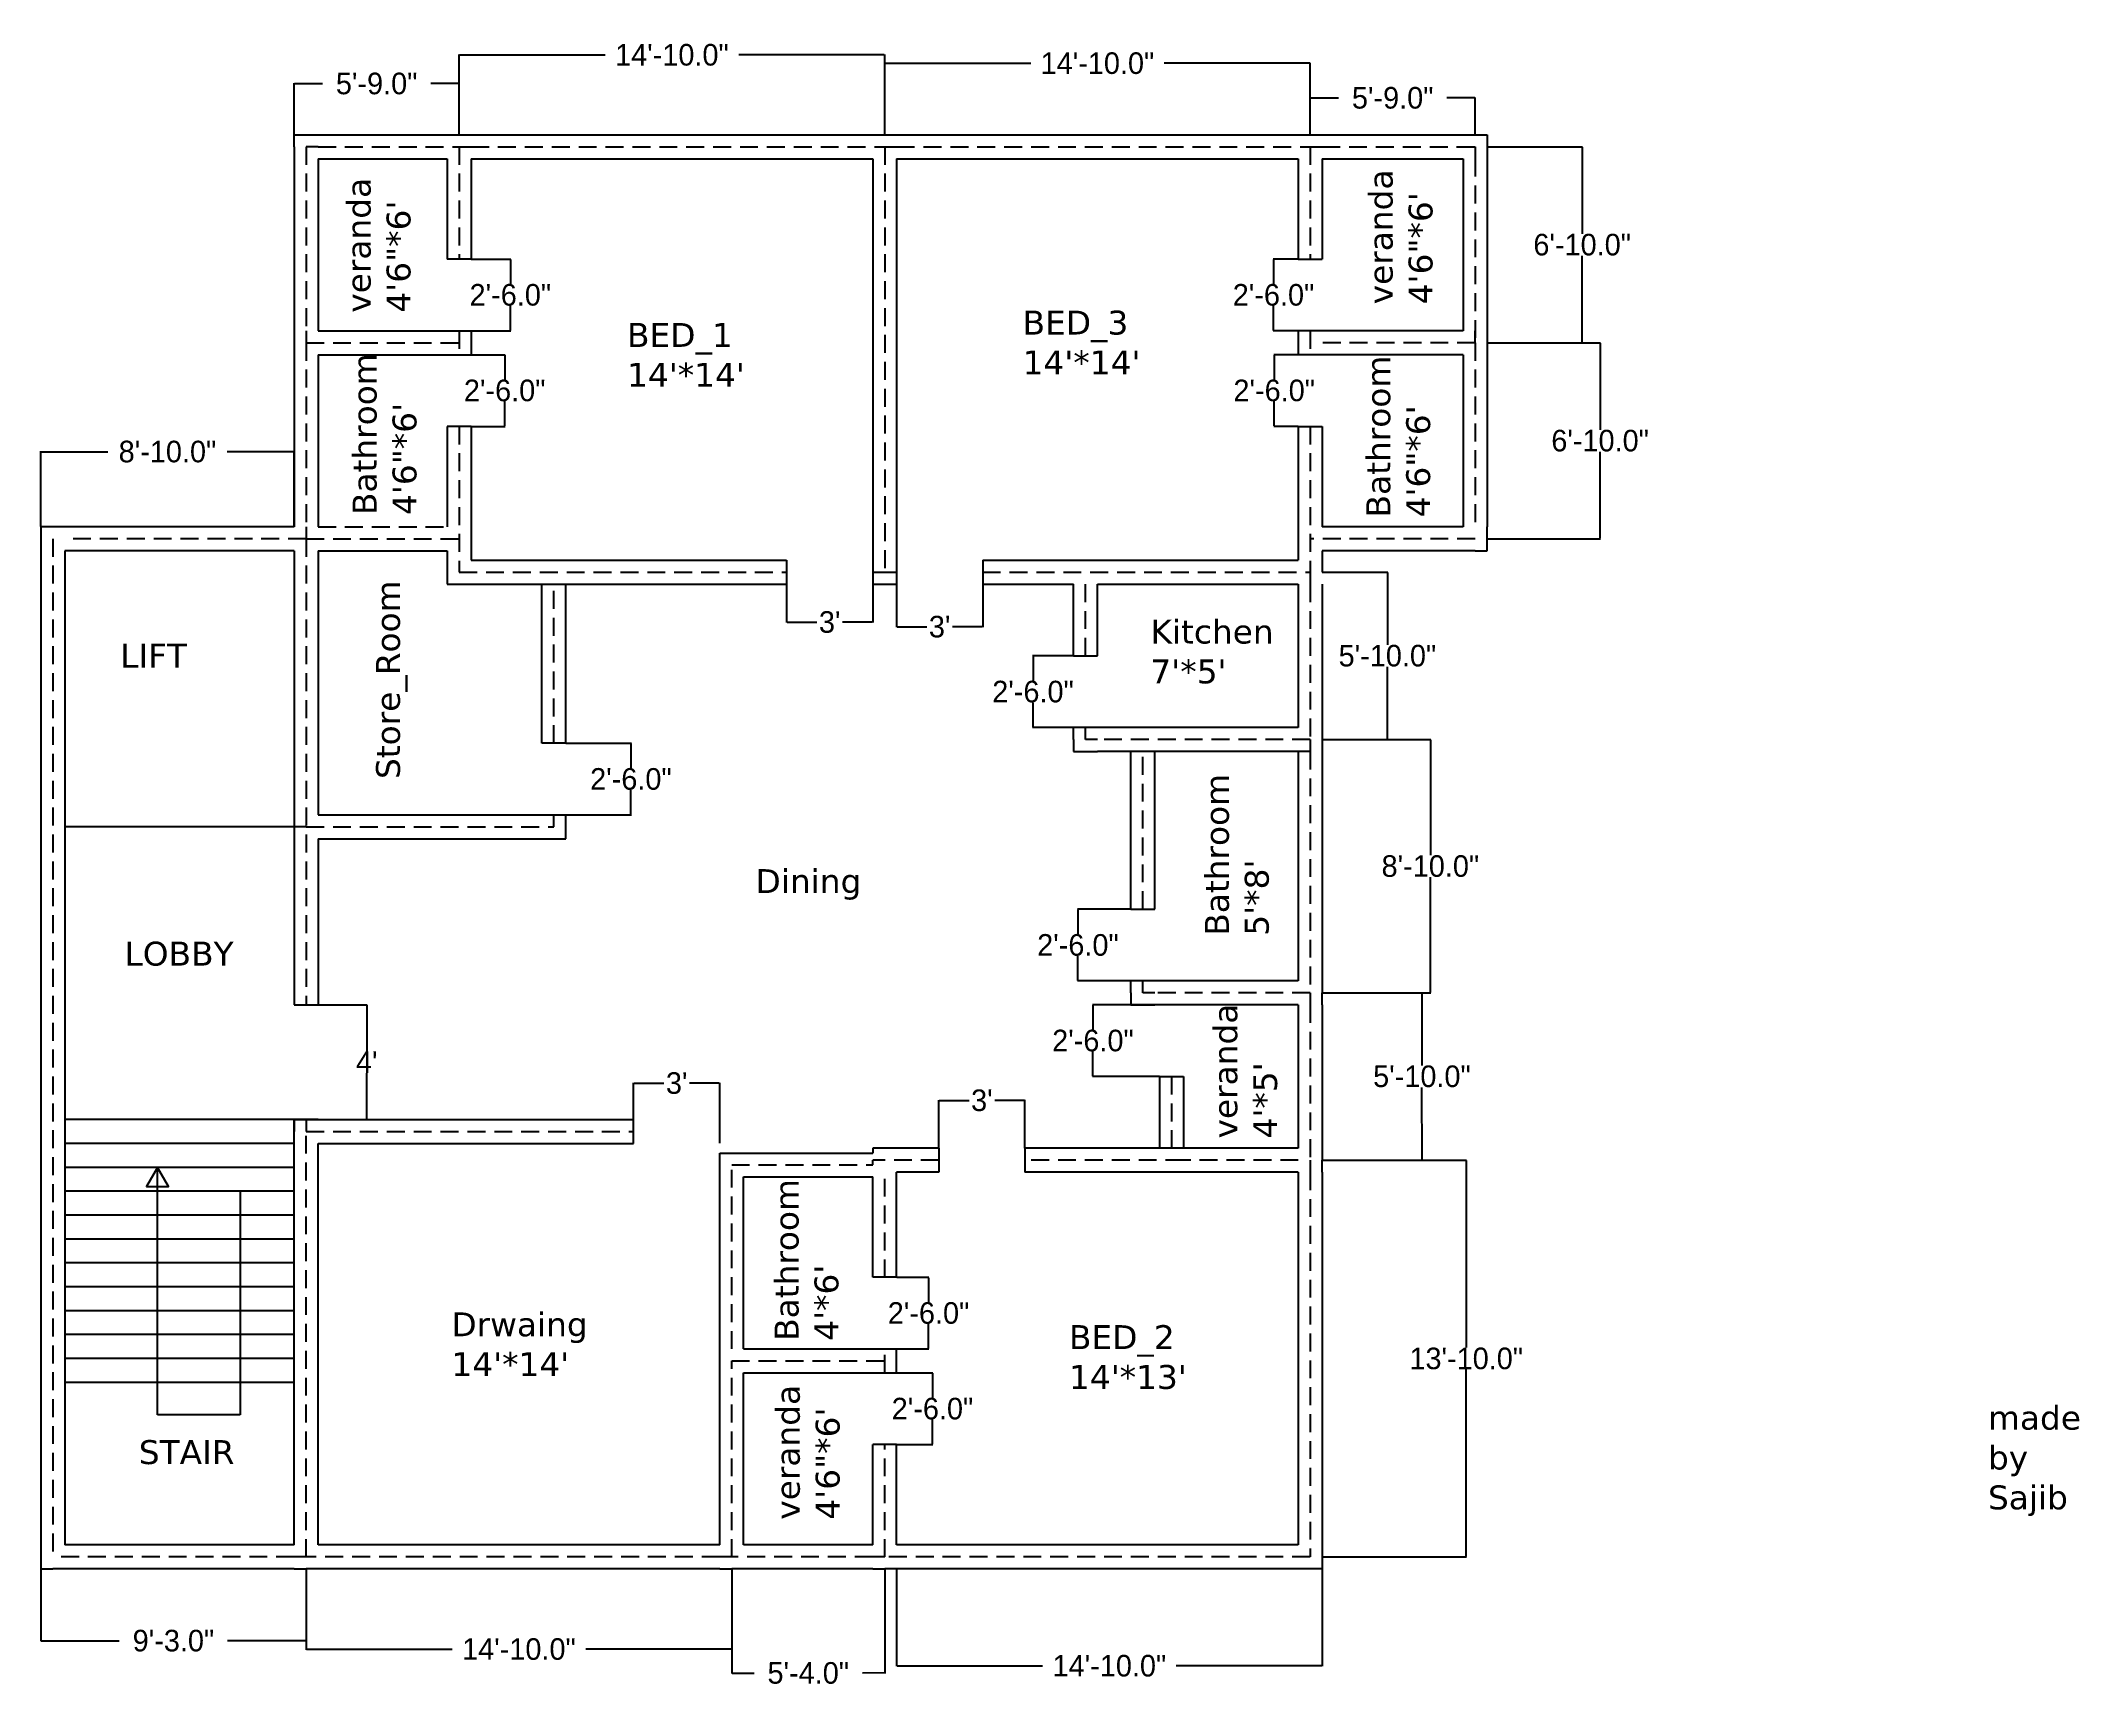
# Model space of a CAD drawing. Header units: inches. Extents: x -99 to 754, y -603 to 85.
import ezdxf

# ---------------------------------------------------------------- set-up
doc = ezdxf.new("R2010")
doc.units = ezdxf.units.IN
doc.header["$LTSCALE"] = 30
doc.header["$MEASUREMENT"] = 0
doc.linetypes.add('HIDDEN', pattern=[0.375, 0.25, -0.125])
doc.dimstyles.get("Standard").update_dxf_attribs({"dimtxt": 9.03, "dimasz": 0.18, "dimexe": 0.18, "dimexo": 0.0625, "dimgap": 0.09, "dimtad": 0, "dimtih": 1, "dimtoh": 1, "dimdec": 1, "dimzin": 0, "dimdsep": 46, "dimlunit": 3, "dimtxsty": 'Standard', "dimcen": 0.09, "dimadec": 0, "dimazin": 0, "dimtfac": 1, "dimtdec": 1, "dimtofl": 0, "dimtmove": 0, "dimatfit": 3, "dimfxl": 1, "dimtolj": 1, "dimtzin": 0, "dimarcsym": 0})

# ---------------------------------------------------------------- blocks, each defined once
blk = doc.blocks.new('*D41')
at = {"color": 0, "lineweight": -2}
for p, q in [((276.91, -377.87), (276.89, -357.76)), ((277.07, -357.94), (289.54, -357.93)), ((312.71, -357.92), (300.25, -357.93)), ((312.91, -377.84), (312.89, -357.74))]:
    blk.add_line(p, q, dxfattribs=at)
at = {"color": 0}
for points in [[(277.07, -357.91), (277.07, -357.97), (276.89, -357.94)], [(312.71, -357.89), (312.71, -357.95), (312.89, -357.92)]]:
    blk.add_solid(points, dxfattribs=at)
at = {"layer": 'Defpoints', "color": 0}
for p in [(312.89, -357.92), (276.91, -377.93), (312.91, -377.91)]:
    blk.add_point(p, dxfattribs=at)
at = {"color": 0, "insert": (294.89, -357.93), "char_height": 9.03, "attachment_point": 5}
blk.add_mtext("\\A1;3'", dxfattribs=at)
blk = doc.blocks.new('*D42')
at = {"color": 0, "lineweight": -2}
for p, q in [((149.24, -375.87), (149.24, -350.54)), ((149.42, -350.72), (161.88, -350.72)), ((185.06, -350.72), (172.6, -350.72)), ((185.24, -375.87), (185.24, -350.54))]:
    blk.add_line(p, q, dxfattribs=at)
at = {"color": 0}
for points in [[(149.42, -350.69), (149.42, -350.75), (149.24, -350.72)], [(185.06, -350.69), (185.06, -350.75), (185.24, -350.72)]]:
    blk.add_solid(points, dxfattribs=at)
at = {"layer": 'Defpoints', "color": 0}
for p in [(185.24, -350.72), (149.24, -375.93), (185.24, -375.93)]:
    blk.add_point(p, dxfattribs=at)
at = {"color": 0, "insert": (167.24, -350.72), "char_height": 9.03, "attachment_point": 5}
blk.add_mtext("\\A1;3'", dxfattribs=at)
blk = doc.blocks.new('*D43')
at = {"color": 0, "lineweight": -2}
for p, q in [((213.24, -141.99), (213.24, -158)), ((249.24, -141.99), (249.24, -158)), ((213.42, -157.82), (225.88, -157.82)), ((249.06, -157.82), (236.6, -157.82))]:
    blk.add_line(p, q, dxfattribs=at)
at = {"color": 0}
for points in [[(213.42, -157.79), (213.42, -157.85), (213.24, -157.82)], [(249.06, -157.79), (249.06, -157.85), (249.24, -157.82)]]:
    blk.add_solid(points, dxfattribs=at)
at = {"layer": 'Defpoints', "color": 0}
for p in [(213.24, -141.93), (249.24, -141.93), (249.24, -157.82)]:
    blk.add_point(p, dxfattribs=at)
at = {"color": 0, "insert": (231.24, -157.82), "char_height": 9.03, "attachment_point": 5}
blk.add_mtext("\\A1;3'", dxfattribs=at)
blk = doc.blocks.new('*D44')
at = {"color": 0, "lineweight": -2}
for p, q in [((259.24, -141.99), (259.24, -159.94)), ((295.24, -141.99), (295.24, -159.94)), ((259.42, -159.76), (271.88, -159.76)), ((295.06, -159.76), (282.6, -159.76))]:
    blk.add_line(p, q, dxfattribs=at)
at = {"color": 0}
for points in [[(259.42, -159.73), (259.42, -159.79), (259.24, -159.76)], [(295.06, -159.73), (295.06, -159.79), (295.24, -159.76)]]:
    blk.add_solid(points, dxfattribs=at)
at = {"layer": 'Defpoints', "color": 0}
for p in [(259.24, -141.93), (295.24, -141.93), (295.24, -159.76)]:
    blk.add_point(p, dxfattribs=at)
at = {"color": 0, "insert": (277.24, -159.76), "char_height": 9.03, "attachment_point": 5}
blk.add_mtext("\\A1;3'", dxfattribs=at)
blk = doc.blocks.new('*D45')
at = {"color": 0, "lineweight": -2}
for p, q in [((7.3, -317.93), (37.77, -317.93)), ((37.59, -318.11), (37.59, -337.32)), ((37.59, -365.75), (37.59, -346.53)), ((7.3, -365.93), (37.77, -365.93))]:
    blk.add_line(p, q, dxfattribs=at)
at = {"color": 0}
for points in [[(37.56, -318.11), (37.62, -318.11), (37.59, -317.93)], [(37.56, -365.75), (37.62, -365.75), (37.59, -365.93)]]:
    blk.add_solid(points, dxfattribs=at)
at = {"layer": 'Defpoints', "color": 0}
for p in [(7.24, -317.93), (7.24, -365.93), (37.59, -365.93)]:
    blk.add_point(p, dxfattribs=at)
at = {"color": 0, "insert": (37.59, -341.93), "char_height": 9.03, "attachment_point": 5}
blk.add_mtext("\\A1;4'", dxfattribs=at)
blk = doc.blocks.new('*D46')
at = {"color": 0, "lineweight": -2}
for p, q in [((333.18, -171.93), (316.11, -171.93)), ((316.29, -172.11), (316.29, -182.32)), ((316.29, -201.75), (316.29, -191.53)), ((333.18, -201.93), (316.11, -201.93))]:
    blk.add_line(p, q, dxfattribs=at)
at = {"color": 0}
for points in [[(316.26, -172.11), (316.32, -172.11), (316.29, -171.93)], [(316.26, -201.75), (316.32, -201.75), (316.29, -201.93)]]:
    blk.add_solid(points, dxfattribs=at)
at = {"layer": 'Defpoints', "color": 0}
for p in [(333.24, -171.93), (316.29, -201.93), (333.24, -201.93)]:
    blk.add_point(p, dxfattribs=at)
at = {"color": 0, "insert": (316.29, -186.93), "char_height": 9.03, "attachment_point": 5}
blk.add_mtext('\\A1;2\'-6.0"', dxfattribs=at)
blk = doc.blocks.new('*D47')
at = {"color": 0, "lineweight": -2}
for p, q in [((369.18, -317.93), (341.18, -317.93)), ((341.36, -318.11), (341.36, -328.32)), ((341.36, -347.75), (341.36, -337.53)), ((369.18, -347.93), (341.18, -347.93))]:
    blk.add_line(p, q, dxfattribs=at)
at = {"color": 0}
for points in [[(341.33, -318.11), (341.39, -318.11), (341.36, -317.93)], [(341.33, -347.75), (341.39, -347.75), (341.36, -347.93)]]:
    blk.add_solid(points, dxfattribs=at)
at = {"layer": 'Defpoints', "color": 0}
for p in [(341.36, -317.93), (369.24, -317.93), (369.24, -347.93)]:
    blk.add_point(p, dxfattribs=at)
at = {"color": 0, "insert": (341.36, -332.93), "char_height": 9.03, "attachment_point": 5}
blk.add_mtext('\\A1;2\'-6.0"', dxfattribs=at)
blk = doc.blocks.new('*D48')
at = {"color": 0, "lineweight": -2}
for p, q in [((357.18, -277.93), (334.9, -277.93)), ((335.08, -278.11), (335.08, -288.32)), ((335.08, -307.75), (335.08, -297.53)), ((357.18, -307.93), (334.9, -307.93))]:
    blk.add_line(p, q, dxfattribs=at)
at = {"color": 0}
for points in [[(335.05, -278.11), (335.11, -278.11), (335.08, -277.93)], [(335.05, -307.75), (335.11, -307.75), (335.08, -307.93)]]:
    blk.add_solid(points, dxfattribs=at)
at = {"layer": 'Defpoints', "color": 0}
for p in [(357.24, -277.93), (335.08, -307.93), (357.24, -307.93)]:
    blk.add_point(p, dxfattribs=at)
at = {"color": 0, "insert": (335.08, -292.93), "char_height": 9.03, "attachment_point": 5}
blk.add_mtext('\\A1;2\'-6.0"', dxfattribs=at)
blk = doc.blocks.new('*D49')
at = {"color": 0, "lineweight": -2}
for p, q in [((120.93, -208.48), (148.27, -208.48)), ((148.09, -208.66), (148.09, -218.87)), ((148.09, -238.3), (148.09, -228.08)), ((120.93, -238.48), (148.27, -238.48))]:
    blk.add_line(p, q, dxfattribs=at)
at = {"color": 0}
for points in [[(148.06, -208.66), (148.12, -208.66), (148.09, -208.48)], [(148.06, -238.3), (148.12, -238.3), (148.09, -238.48)]]:
    blk.add_solid(points, dxfattribs=at)
at = {"layer": 'Defpoints', "color": 0}
for p in [(120.87, -208.48), (120.87, -238.48), (148.09, -238.48)]:
    blk.add_point(p, dxfattribs=at)
at = {"color": 0, "insert": (148.09, -223.48), "char_height": 9.03, "attachment_point": 5}
blk.add_mtext('\\A1;2\'-6.0"', dxfattribs=at)
blk = doc.blocks.new('*D50')
at = {"color": 0, "lineweight": -2}
for p, q in [((259.3, -431.93), (272.77, -431.93)), ((272.59, -432.11), (272.59, -442.32)), ((272.59, -461.75), (272.59, -451.53)), ((259.3, -461.93), (272.77, -461.93))]:
    blk.add_line(p, q, dxfattribs=at)
at = {"color": 0}
for points in [[(272.56, -432.11), (272.62, -432.11), (272.59, -431.93)], [(272.56, -461.75), (272.62, -461.75), (272.59, -461.93)]]:
    blk.add_solid(points, dxfattribs=at)
at = {"layer": 'Defpoints', "color": 0}
for p in [(259.24, -431.93), (259.24, -461.93), (272.59, -461.93)]:
    blk.add_point(p, dxfattribs=at)
at = {"color": 0, "insert": (272.59, -446.93), "char_height": 9.03, "attachment_point": 5}
blk.add_mtext('\\A1;2\'-6.0"', dxfattribs=at)
blk = doc.blocks.new('*D51')
at = {"color": 0, "lineweight": -2}
for p, q in [((259.3, -471.93), (274.42, -471.93)), ((274.24, -472.11), (274.24, -482.32)), ((274.24, -501.75), (274.24, -491.53)), ((259.3, -501.93), (274.42, -501.93))]:
    blk.add_line(p, q, dxfattribs=at)
at = {"color": 0}
for points in [[(274.21, -472.11), (274.27, -472.11), (274.24, -471.93)], [(274.21, -501.75), (274.27, -501.75), (274.24, -501.93)]]:
    blk.add_solid(points, dxfattribs=at)
at = {"layer": 'Defpoints', "color": 0}
for p in [(259.24, -471.93), (274.24, -471.93), (259.24, -501.93)]:
    blk.add_point(p, dxfattribs=at)
at = {"color": 0, "insert": (274.24, -486.93), "char_height": 9.03, "attachment_point": 5}
blk.add_mtext('\\A1;2\'-6.0"', dxfattribs=at)
blk = doc.blocks.new('*D52')
at = {"color": 0, "lineweight": -2}
for p, q in [((81.3, -45.93), (95.47, -45.93)), ((95.29, -46.11), (95.29, -56.32)), ((95.29, -75.75), (95.29, -65.53)), ((81.3, -75.93), (95.47, -75.93))]:
    blk.add_line(p, q, dxfattribs=at)
at = {"color": 0}
for points in [[(95.26, -46.11), (95.32, -46.11), (95.29, -45.93)], [(95.26, -75.75), (95.32, -75.75), (95.29, -75.93)]]:
    blk.add_solid(points, dxfattribs=at)
at = {"layer": 'Defpoints', "color": 0}
for p in [(81.24, -45.93), (81.24, -75.93), (95.29, -75.93)]:
    blk.add_point(p, dxfattribs=at)
at = {"color": 0, "insert": (95.29, -60.93), "char_height": 9.03, "attachment_point": 5}
blk.add_mtext('\\A1;2\'-6.0"', dxfattribs=at)
blk = doc.blocks.new('*D53')
at = {"color": 0, "lineweight": -2}
for p, q in [((81.3, -5.93), (97.84, -5.93)), ((97.66, -6.11), (97.66, -16.32)), ((97.66, -35.75), (97.66, -25.53)), ((81.3, -35.93), (97.84, -35.93))]:
    blk.add_line(p, q, dxfattribs=at)
at = {"color": 0}
for points in [[(97.63, -6.11), (97.69, -6.11), (97.66, -5.93)], [(97.63, -35.75), (97.69, -35.75), (97.66, -35.93)]]:
    blk.add_solid(points, dxfattribs=at)
at = {"layer": 'Defpoints', "color": 0}
for p in [(81.24, -5.93), (81.24, -35.93), (97.66, -35.93)]:
    blk.add_point(p, dxfattribs=at)
at = {"color": 0, "insert": (97.66, -20.93), "char_height": 9.03, "attachment_point": 5}
blk.add_mtext('\\A1;2\'-6.0"', dxfattribs=at)
blk = doc.blocks.new('*D54')
at = {"color": 0, "lineweight": -2}
for p, q in [((427.18, -5.93), (416.71, -5.93)), ((416.89, -6.11), (416.89, -16.32)), ((416.89, -35.75), (416.89, -25.53)), ((427.18, -35.93), (416.71, -35.93))]:
    blk.add_line(p, q, dxfattribs=at)
at = {"color": 0}
for points in [[(416.86, -6.11), (416.92, -6.11), (416.89, -5.93)], [(416.86, -35.75), (416.92, -35.75), (416.89, -35.93)]]:
    blk.add_solid(points, dxfattribs=at)
at = {"layer": 'Defpoints', "color": 0}
for p in [(416.89, -5.93), (427.24, -5.93), (427.24, -35.93)]:
    blk.add_point(p, dxfattribs=at)
at = {"color": 0, "insert": (416.89, -20.93), "char_height": 9.03, "attachment_point": 5}
blk.add_mtext('\\A1;2\'-6.0"', dxfattribs=at)
blk = doc.blocks.new('*D55')
at = {"color": 0, "lineweight": -2}
for p, q in [((427.18, -45.93), (417, -45.93)), ((417.18, -46.11), (417.18, -56.32)), ((417.18, -75.75), (417.18, -65.53)), ((427.18, -75.93), (417, -75.93))]:
    blk.add_line(p, q, dxfattribs=at)
at = {"color": 0}
for points in [[(417.15, -46.11), (417.21, -46.11), (417.18, -45.93)], [(417.15, -75.75), (417.21, -75.75), (417.18, -75.93)]]:
    blk.add_solid(points, dxfattribs=at)
at = {"layer": 'Defpoints', "color": 0}
for p in [(417.18, -45.93), (427.24, -45.93), (427.24, -75.93)]:
    blk.add_point(p, dxfattribs=at)
at = {"color": 0, "insert": (417.18, -60.93), "char_height": 9.03, "attachment_point": 5}
blk.add_mtext('\\A1;2\'-6.0"', dxfattribs=at)
blk = doc.blocks.new('*D85')
at = {"color": 0, "lineweight": -2}
for p, q in [((-98.76, -553.99), (-98.76, -584.18)), ((12.24, -553.99), (12.24, -584.18)), ((-98.58, -584), (-65.92, -584)), ((12.06, -584), (-20.59, -584))]:
    blk.add_line(p, q, dxfattribs=at)
at = {"color": 0}
for points in [[(-98.58, -583.97), (-98.58, -584.03), (-98.76, -584)], [(12.06, -583.97), (12.06, -584.03), (12.24, -584)]]:
    blk.add_solid(points, dxfattribs=at)
at = {"layer": 'Defpoints', "color": 0}
for p in [(-98.76, -553.93), (12.24, -553.93), (12.24, -584)]:
    blk.add_point(p, dxfattribs=at)
at = {"color": 0, "insert": (-43.26, -584), "char_height": 9.03, "attachment_point": 5}
blk.add_mtext('\\A1;9\'-3.0"', dxfattribs=at)
blk = doc.blocks.new('*D86')
at = {"color": 0, "lineweight": -2}
for p, q in [((12.24, -554.05), (12.25, -587.74)), ((190.24, -553.99), (190.25, -587.68)), ((12.43, -587.56), (73.32, -587.54)), ((190.07, -587.5), (129.19, -587.52))]:
    blk.add_line(p, q, dxfattribs=at)
at = {"color": 0}
for points in [[(12.43, -587.53), (12.43, -587.59), (12.25, -587.56)], [(190.07, -587.47), (190.07, -587.53), (190.25, -587.5)]]:
    blk.add_solid(points, dxfattribs=at)
at = {"layer": 'Defpoints', "color": 0}
for p in [(12.24, -553.99), (190.24, -553.93), (190.25, -587.5)]:
    blk.add_point(p, dxfattribs=at)
at = {"color": 0, "insert": (101.25, -587.53), "char_height": 9.03, "attachment_point": 5}
blk.add_mtext('\\A1;14\'-10.0"', dxfattribs=at)
blk = doc.blocks.new('*D87')
at = {"color": 0, "lineweight": -2}
for p, q in [((190.24, -554.05), (190.28, -597.74)), ((254.24, -553.99), (254.28, -597.67)), ((190.46, -597.56), (199.62, -597.55)), ((254.1, -597.49), (244.95, -597.5))]:
    blk.add_line(p, q, dxfattribs=at)
at = {"color": 0}
for points in [[(190.46, -597.53), (190.46, -597.59), (190.28, -597.56)], [(254.1, -597.46), (254.1, -597.52), (254.28, -597.49)]]:
    blk.add_solid(points, dxfattribs=at)
at = {"layer": 'Defpoints', "color": 0}
for p in [(190.24, -553.99), (254.24, -553.93), (254.28, -597.49)]:
    blk.add_point(p, dxfattribs=at)
at = {"color": 0, "insert": (222.28, -597.52), "char_height": 9.03, "attachment_point": 5}
blk.add_mtext('\\A1;5\'-4.0"', dxfattribs=at)
blk = doc.blocks.new('*D90')
at = {"color": 0, "lineweight": -2}
for p, q in [((259.24, -553.99), (259.24, -594.68)), ((437.24, -553.99), (437.24, -594.68)), ((259.42, -594.5), (320.31, -594.5)), ((437.06, -594.5), (376.17, -594.5))]:
    blk.add_line(p, q, dxfattribs=at)
at = {"color": 0}
for points in [[(259.42, -594.47), (259.42, -594.53), (259.24, -594.5)], [(437.06, -594.47), (437.06, -594.53), (437.24, -594.5)]]:
    blk.add_solid(points, dxfattribs=at)
at = {"layer": 'Defpoints', "color": 0}
for p in [(259.24, -553.93), (437.24, -553.93), (437.24, -594.5)]:
    blk.add_point(p, dxfattribs=at)
at = {"color": 0, "insert": (348.24, -594.5), "char_height": 9.03, "attachment_point": 5}
blk.add_mtext('\\A1;14\'-10.0"', dxfattribs=at)
blk = doc.blocks.new('*D92')
at = {"color": 0, "lineweight": -2}
for p, q in [((437.3, -382.93), (497.68, -382.93)), ((497.5, -383.11), (497.5, -461.32)), ((497.5, -548.75), (497.5, -470.53)), ((437.3, -548.93), (497.68, -548.93))]:
    blk.add_line(p, q, dxfattribs=at)
at = {"color": 0}
for points in [[(497.47, -383.11), (497.53, -383.11), (497.5, -382.93)], [(497.47, -548.75), (497.53, -548.75), (497.5, -548.93)]]:
    blk.add_solid(points, dxfattribs=at)
at = {"layer": 'Defpoints', "color": 0}
for p in [(437.24, -382.93), (437.24, -548.93), (497.5, -548.93)]:
    blk.add_point(p, dxfattribs=at)
at = {"color": 0, "insert": (497.5, -465.93), "char_height": 9.03, "attachment_point": 5}
blk.add_mtext('\\A1;13\'-10.0"', dxfattribs=at)
blk = doc.blocks.new('*D93')
at = {"color": 0, "lineweight": -2}
for p, q in [((437.3, -312.93), (479.12, -312.89)), ((478.94, -313.07), (478.96, -343.29)), ((479, -382.71), (478.97, -352.5)), ((437.37, -382.93), (479.18, -382.89))]:
    blk.add_line(p, q, dxfattribs=at)
at = {"color": 0}
for points in [[(478.97, -313.07), (478.91, -313.07), (478.94, -312.89)], [(479.03, -382.71), (478.97, -382.71), (479, -382.89)]]:
    blk.add_solid(points, dxfattribs=at)
at = {"layer": 'Defpoints', "color": 0}
for p in [(437.24, -312.93), (437.3, -382.93), (479, -382.89)]:
    blk.add_point(p, dxfattribs=at)
at = {"color": 0, "insert": (478.97, -347.89), "char_height": 9.03, "attachment_point": 5}
blk.add_mtext('\\A1;5\'-10.0"', dxfattribs=at)
blk = doc.blocks.new('*D96')
at = {"color": 0, "lineweight": -2}
for p, q in [((437.3, -206.93), (482.68, -206.93)), ((482.5, -207.11), (482.5, -255.32)), ((482.5, -312.75), (482.5, -264.53)), ((437.3, -312.93), (482.68, -312.93))]:
    blk.add_line(p, q, dxfattribs=at)
at = {"color": 0}
for points in [[(482.47, -207.11), (482.53, -207.11), (482.5, -206.93)], [(482.47, -312.75), (482.53, -312.75), (482.5, -312.93)]]:
    blk.add_solid(points, dxfattribs=at)
at = {"layer": 'Defpoints', "color": 0}
for p in [(437.24, -206.93), (482.5, -206.93), (437.24, -312.93)]:
    blk.add_point(p, dxfattribs=at)
at = {"color": 0, "insert": (482.5, -259.93), "char_height": 9.03, "attachment_point": 5}
blk.add_mtext('\\A1;8\'-10.0"', dxfattribs=at)
blk = doc.blocks.new('*D97')
at = {"color": 0, "lineweight": -2}
for p, q in [((437.3, -136.93), (464.68, -136.9)), ((464.5, -137.08), (464.53, -167.3)), ((464.56, -206.72), (464.54, -176.51)), ((437.37, -206.93), (464.74, -206.9))]:
    blk.add_line(p, q, dxfattribs=at)
at = {"color": 0}
for points in [[(464.53, -137.08), (464.47, -137.08), (464.5, -136.9)], [(464.59, -206.72), (464.53, -206.72), (464.56, -206.9)]]:
    blk.add_solid(points, dxfattribs=at)
at = {"layer": 'Defpoints', "color": 0}
for p in [(437.24, -136.93), (464.5, -136.9), (437.3, -206.93)]:
    blk.add_point(p, dxfattribs=at)
at = {"color": 0, "insert": (464.53, -171.9), "char_height": 9.03, "attachment_point": 5}
blk.add_mtext('\\A1;5\'-10.0"', dxfattribs=at)
blk = doc.blocks.new('*D99')
at = {"color": 0, "lineweight": -2}
for p, q in [((506.3, -40.93), (553.68, -40.93)), ((553.5, -41.11), (553.5, -77.32)), ((553.5, -122.75), (553.5, -86.53)), ((506.3, -122.93), (553.68, -122.93))]:
    blk.add_line(p, q, dxfattribs=at)
at = {"color": 0}
for points in [[(553.47, -41.11), (553.53, -41.11), (553.5, -40.93)], [(553.47, -122.75), (553.53, -122.75), (553.5, -122.93)]]:
    blk.add_solid(points, dxfattribs=at)
at = {"layer": 'Defpoints', "color": 0}
for p in [(506.24, -40.93), (506.24, -122.93), (553.5, -122.93)]:
    blk.add_point(p, dxfattribs=at)
at = {"color": 0, "insert": (553.5, -81.93), "char_height": 9.03, "attachment_point": 5}
blk.add_mtext('\\A1;6\'-10.0"', dxfattribs=at)
blk = doc.blocks.new('*D100')
at = {"color": 0, "lineweight": -2}
for p, q in [((506.37, 41.07), (546.18, 41.07)), ((546, 40.89), (546, 4.68)), ((546, -40.75), (546, -4.53)), ((506.37, -40.93), (546.18, -40.93))]:
    blk.add_line(p, q, dxfattribs=at)
at = {"color": 0}
for points in [[(545.97, 40.89), (546.03, 40.89), (546, 41.07)], [(545.97, -40.75), (546.03, -40.75), (546, -40.93)]]:
    blk.add_solid(points, dxfattribs=at)
at = {"layer": 'Defpoints', "color": 0}
for p in [(506.3, 41.07), (546, 41.07), (506.3, -40.93)]:
    blk.add_point(p, dxfattribs=at)
at = {"color": 0, "insert": (546, 0.07), "char_height": 9.03, "attachment_point": 5}
blk.add_mtext('\\A1;6\'-10.0"', dxfattribs=at)
blk = doc.blocks.new('*D104')
at = {"color": 0, "lineweight": -2}
for p, q in [((432.24, 46.13), (432.24, 61.68)), ((432.42, 61.5), (444.08, 61.5)), ((501.06, 61.5), (489.41, 61.5)), ((501.24, 46.13), (501.24, 61.68))]:
    blk.add_line(p, q, dxfattribs=at)
at = {"color": 0}
for points in [[(432.42, 61.53), (432.42, 61.47), (432.24, 61.5)], [(501.06, 61.53), (501.06, 61.47), (501.24, 61.5)]]:
    blk.add_solid(points, dxfattribs=at)
at = {"layer": 'Defpoints', "color": 0}
for p in [(501.24, 61.5), (432.24, 46.07), (501.24, 46.07)]:
    blk.add_point(p, dxfattribs=at)
at = {"color": 0, "insert": (466.74, 61.5), "char_height": 9.03, "attachment_point": 5}
blk.add_mtext('\\A1;5\'-9.0"', dxfattribs=at)
blk = doc.blocks.new('*D105')
at = {"color": 0, "lineweight": -2}
for p, q in [((254.24, 46.13), (254.24, 76.18)), ((254.42, 76), (315.31, 76)), ((432.06, 76), (371.17, 76)), ((432.24, 46.13), (432.24, 76.18))]:
    blk.add_line(p, q, dxfattribs=at)
at = {"color": 0}
for points in [[(254.42, 76.03), (254.42, 75.97), (254.24, 76)], [(432.06, 76.03), (432.06, 75.97), (432.24, 76)]]:
    blk.add_solid(points, dxfattribs=at)
at = {"layer": 'Defpoints', "color": 0}
for p in [(432.24, 76), (254.24, 46.07), (432.24, 46.07)]:
    blk.add_point(p, dxfattribs=at)
at = {"color": 0, "insert": (343.24, 76), "char_height": 9.03, "attachment_point": 5}
blk.add_mtext('\\A1;14\'-10.0"', dxfattribs=at)
blk = doc.blocks.new('*D106')
at = {"color": 0, "lineweight": -2}
for p, q in [((76.24, 46.2), (76.24, 79.68)), ((76.42, 79.5), (137.31, 79.5)), ((254.06, 79.5), (193.17, 79.5)), ((254.24, 46.2), (254.24, 79.68))]:
    blk.add_line(p, q, dxfattribs=at)
at = {"color": 0}
for points in [[(76.42, 79.53), (76.42, 79.47), (76.24, 79.5)], [(254.06, 79.53), (254.06, 79.47), (254.24, 79.5)]]:
    blk.add_solid(points, dxfattribs=at)
at = {"layer": 'Defpoints', "color": 0}
for p in [(76.24, 79.5), (76.24, 46.13), (254.24, 46.13)]:
    blk.add_point(p, dxfattribs=at)
at = {"color": 0, "insert": (165.24, 79.5), "char_height": 9.03, "attachment_point": 5}
blk.add_mtext('\\A1;14\'-10.0"', dxfattribs=at)
blk = doc.blocks.new('*D107')
at = {"color": 0, "lineweight": -2}
for p, q in [((7.24, 46.13), (7.24, 67.68)), ((7.42, 67.5), (19.08, 67.5)), ((76.06, 67.5), (64.41, 67.5)), ((76.24, 46.13), (76.24, 67.68))]:
    blk.add_line(p, q, dxfattribs=at)
at = {"color": 0}
for points in [[(7.42, 67.53), (7.42, 67.47), (7.24, 67.5)], [(76.06, 67.53), (76.06, 67.47), (76.24, 67.5)]]:
    blk.add_solid(points, dxfattribs=at)
at = {"layer": 'Defpoints', "color": 0}
for p in [(7.24, 67.5), (7.24, 46.07), (76.24, 46.07)]:
    blk.add_point(p, dxfattribs=at)
at = {"color": 0, "insert": (41.74, 67.5), "char_height": 9.03, "attachment_point": 5}
blk.add_mtext('\\A1;5\'-9.0"', dxfattribs=at)
blk = doc.blocks.new('*D108')
at = {"color": 0, "lineweight": -2}
for p, q in [((-98.76, -117.87), (-98.76, -86.32)), ((-98.58, -86.5), (-70.68, -86.5)), ((7.06, -86.5), (-20.84, -86.5)), ((7.24, -117.87), (7.24, -86.32))]:
    blk.add_line(p, q, dxfattribs=at)
at = {"color": 0}
for points in [[(-98.58, -86.47), (-98.58, -86.53), (-98.76, -86.5)], [(7.06, -86.47), (7.06, -86.53), (7.24, -86.5)]]:
    blk.add_solid(points, dxfattribs=at)
at = {"layer": 'Defpoints', "color": 0}
for p in [(-98.76, -86.5), (-98.76, -117.93), (7.24, -117.93)]:
    blk.add_point(p, dxfattribs=at)
at = {"color": 0, "insert": (-45.76, -86.5), "char_height": 9.03, "attachment_point": 5}
blk.add_mtext('\\A1;8\'-10.0"', dxfattribs=at)

msp = doc.modelspace()

# ---------------------------------------------------------------- linework, layer by layer
for p, q in [((7.24, 41.07), (7.24, 46.07)), ((7.24, 46.07), (17.24, 46.07)), ((17.24, 46.07), (76.24, 46.07)), ((76.24, 46.07), (81.24, 46.07)), ((81.24, 46.07), (254.24, 46.07)), ((254.24, 46.07), (259.24, 46.07)), ((259.24, 46.07), (432.24, 46.07)), ((427.24, 46.07), (437.24, 46.07)), ((437.24, 46.07), (496.24, 46.07)), ((496.24, 46.07), (506.24, 46.07)), ((506.24, 46.07), (506.24, 36.07)), ((7.24, 41.07), (7.24, -35.93)), ((17.24, 36.07), (17.24, -35.93)), ((17.24, 36.07), (71.24, 36.07)), ((71.24, 36.07), (71.24, -5.93)), ((81.24, 36.07), (81.24, -5.93)), ((81.24, 36.07), (249.24, 36.07)), ((249.24, 36.07), (249.24, -131.93)), ((259.24, 36.07), (259.24, -131.93)), ((259.24, 36.07), (427.24, 36.07)), ((427.24, 36.07), (427.24, -5.93)), ((437.24, 36.07), (496.24, 36.07)), ((437.24, 36.07), (437.24, -5.93)), ((496.24, 36.07), (496.24, -35.93)), ((506.24, 36.07), (506.24, -40.93)), ((81.24, -5.93), (71.24, -5.93)), ((427.24, -5.93), (437.24, -5.93)), ((7.24, -35.93), (7.24, -40.93)), ((7.24, -40.93), (7.24, -117.93)), ((17.24, -35.93), (71.24, -35.93)), ((71.24, -35.93), (81.24, -35.93)), ((81.24, -35.93), (81.24, -45.93)), ((437.24, -35.93), (427.24, -35.93)), ((427.24, -35.93), (427.24, -45.93)), ((496.24, -35.93), (437.24, -35.93)), ((506.24, -40.93), (506.24, -117.93)), ((17.24, -45.93), (17.24, -117.93)), ((17.24, -45.93), (71.24, -45.93)), ((71.24, -45.93), (81.24, -45.93)), ((437.24, -45.93), (427.24, -45.93)), ((496.24, -45.93), (437.24, -45.93)), ((496.24, -45.93), (496.24, -117.93)), ((71.24, -75.93), (71.24, -117.93)), ((81.24, -75.93), (71.24, -75.93)), ((81.24, -75.93), (81.24, -131.93)), ((427.24, -75.93), (437.24, -75.93)), ((427.24, -75.93), (427.24, -131.93)), ((437.24, -75.93), (437.24, -117.93)), ((-88.76, -117.93), (-98.76, -117.93)), ((-98.76, -117.93), (-98.76, -122.93)), ((7.24, -117.93), (-88.76, -117.93)), ((496.24, -117.93), (437.24, -117.93)), ((506.24, -127.93), (506.24, -117.93)), ((-98.76, -122.93), (-98.76, -548.93)), ((-88.76, -127.93), (-88.76, -543.93)), ((7.24, -127.93), (-88.76, -127.93)), ((7.24, -127.93), (7.24, -317.93)), ((17.24, -127.93), (71.24, -127.93)), ((17.24, -127.93), (17.24, -238.48)), ((71.24, -127.93), (71.24, -136.93)), ((81.24, -131.93), (213.24, -131.93)), ((213.24, -131.93), (213.24, -141.93)), ((249.24, -131.93), (249.24, -141.93)), ((259.24, -131.93), (259.24, -141.93)), ((295.24, -131.93), (427.24, -131.93)), ((295.24, -131.93), (295.24, -141.93)), ((501.24, -127.93), (437.24, -127.93)), ((437.24, -127.93), (437.24, -136.93)), ((501.24, -127.93), (506.24, -127.93)), ((71.24, -136.93), (71.24, -141.93)), ((71.24, -141.93), (76.24, -141.93)), ((76.24, -141.93), (213.24, -141.93)), ((110.87, -208.48), (110.87, -141.93)), ((120.87, -208.48), (120.87, -141.93)), ((249.24, -141.93), (254.24, -141.93)), ((254.24, -141.93), (259.24, -141.93)), ((295.24, -141.93), (333.24, -141.93)), ((333.24, -171.93), (333.24, -141.93)), ((343.24, -171.93), (343.24, -141.93)), ((343.24, -141.93), (427.24, -141.93)), ((427.24, -141.93), (427.24, -201.93)), ((437.24, -141.93), (437.24, -206.93)), ((333.24, -171.93), (343.24, -171.93)), ((333.24, -206.93), (333.24, -201.93)), ((343.24, -201.93), (333.24, -201.93)), ((427.24, -201.93), (343.24, -201.93)), ((120.87, -208.48), (110.87, -208.48)), ((333.24, -206.93), (333.24, -211.93)), ((333.24, -211.93), (343.24, -211.93)), ((432.24, -211.93), (343.24, -211.93)), ((357.24, -277.93), (357.24, -211.93)), ((367.24, -277.93), (367.24, -211.93)), ((427.24, -211.93), (427.24, -307.93)), ((437.24, -206.93), (437.24, -211.93)), ((437.24, -211.93), (437.24, -312.93)), ((17.24, -238.48), (110.87, -238.48)), ((110.87, -238.48), (120.87, -238.48)), ((120.87, -248.48), (120.87, -238.48)), ((12.24, -243.48), (-88.76, -243.48)), ((17.24, -248.48), (120.87, -248.48)), ((17.24, -248.48), (17.24, -317.93)), ((357.24, -277.93), (367.24, -277.93)), ((357.24, -312.93), (357.24, -307.93)), ((367.24, -307.93), (357.24, -307.93)), ((357.24, -312.93), (357.24, -317.93)), ((427.24, -307.93), (367.24, -307.93)), ((437.24, -317.93), (437.24, -312.93)), ((7.24, -317.93), (17.24, -317.93)), ((357.24, -317.93), (367.24, -317.93)), ((369.24, -317.93), (367.24, -317.93)), ((379.24, -317.93), (369.24, -317.93)), ((427.24, -317.93), (379.24, -317.93)), ((427.24, -317.93), (427.24, -377.93)), ((437.24, -317.93), (437.24, -382.93)), ((369.24, -347.93), (369.24, -377.93)), ((369.24, -347.93), (379.24, -347.93)), ((379.24, -347.93), (379.24, -377.93)), ((7.24, -365.93), (-88.76, -365.93)), ((7.24, -365.93), (12.24, -365.93)), ((17.24, -365.93), (7.24, -365.93)), ((7.24, -365.93), (7.24, -370.93)), ((17.24, -365.93), (149.24, -365.93)), ((149.24, -375.93), (149.24, -365.93)), ((7.24, -543.93), (7.24, -370.93)), ((7.24, -375.93), (-88.76, -375.93)), ((17.24, -375.93), (149.24, -375.93)), ((17.24, -543.93), (17.24, -375.93)), ((185.24, -379.93), (249.24, -379.93)), ((185.24, -384.93), (185.24, -379.93)), ((249.24, -377.93), (249.24, -379.93)), ((276.91, -377.93), (249.24, -377.93)), ((276.91, -377.91), (276.91, -387.93)), ((312.91, -377.91), (312.91, -387.93)), ((379.24, -377.93), (312.91, -377.93)), ((427.24, -377.93), (379.24, -377.93)), ((437.24, -387.93), (437.24, -382.93)), ((7.24, -385.93), (-88.76, -385.93)), ((-49.9, -489.45), (-49.9, -386.1)), ((185.24, -461.93), (185.24, -384.93)), ((195.24, -389.93), (249.24, -389.93)), ((195.24, -461.93), (195.24, -389.93)), ((249.24, -431.93), (249.24, -389.93)), ((276.91, -387.93), (259.24, -387.93)), ((259.24, -431.93), (259.24, -387.93)), ((379.24, -387.93), (312.91, -387.93)), ((427.24, -387.93), (379.24, -387.93)), ((427.24, -387.93), (427.24, -543.93)), ((437.24, -387.93), (437.24, -548.93)), ((7.24, -395.93), (-88.76, -395.93)), ((-15.34, -396), (-15.34, -489.45)), ((7.24, -405.93), (-88.76, -405.93)), ((7.24, -415.93), (-88.76, -415.93)), ((7.24, -425.93), (-88.76, -425.93)), ((259.24, -431.93), (249.24, -431.93)), ((7.24, -435.93), (-88.76, -435.93)), ((7.24, -445.93), (-88.76, -445.93)), ((7.24, -455.93), (-88.76, -455.93)), ((7.24, -465.93), (-88.76, -465.93)), ((185.24, -543.93), (185.24, -466.93)), ((195.24, -461.93), (249.24, -461.93)), ((249.24, -461.93), (259.24, -461.93)), ((259.24, -471.93), (259.24, -461.93)), ((7.24, -475.93), (-88.76, -475.93)), ((195.24, -543.93), (195.24, -471.93)), ((195.24, -471.93), (249.24, -471.93)), ((249.24, -471.93), (259.24, -471.93)), ((-15.34, -489.45), (-49.9, -489.45)), ((249.24, -543.93), (249.24, -501.93)), ((259.24, -501.93), (249.24, -501.93)), ((259.24, -543.93), (259.24, -501.93)), ((7.24, -543.93), (-88.76, -543.93)), ((185.24, -543.93), (17.24, -543.93)), ((249.24, -543.93), (195.24, -543.93)), ((427.24, -543.93), (259.24, -543.93)), ((-98.76, -548.93), (-98.76, -553.93)), ((-98.76, -553.93), (-93.76, -553.93)), ((7.24, -553.93), (-93.76, -553.93)), ((-88.76, -548.93), (-88.76, -548.93)), ((7.24, -553.93), (12.24, -553.93)), ((185.24, -553.93), (12.24, -553.93)), ((185.24, -553.93), (190.24, -553.93)), ((249.24, -553.93), (190.24, -553.93)), ((249.24, -553.93), (254.24, -553.93)), ((432.24, -553.93), (254.24, -553.93)), ((437.24, -553.93), (432.24, -553.93)), ((437.24, -548.93), (437.24, -553.93))]:
    msp.add_line(p, q)
at = {"linetype": 'HIDDEN'}
for p, q in [((437.24, 46.07), (496.24, 46.07)), ((17.24, 41.07), (12.24, 41.07)), ((12.24, 41.07), (12.24, -35.93)), ((17.24, 41.07), (76.24, 41.07)), ((76.24, 41.07), (81.24, 41.07)), ((76.24, 41.07), (76.24, -5.93)), ((81.24, 41.07), (254.24, 41.07)), ((254.24, 41.07), (259.24, 41.07)), ((254.24, 41.07), (254.24, -136.93)), ((259.24, 41.07), (432.24, 41.07)), ((432.24, 41.07), (437.24, 41.07)), ((432.24, 41.07), (432.24, -5.93)), ((437.24, 41.07), (496.24, 41.07)), ((496.24, 41.07), (501.24, 41.07)), ((501.24, 41.07), (501.24, 36.07)), ((501.24, 36.07), (501.24, -40.93)), ((12.24, -35.93), (12.24, -40.93)), ((12.24, -40.93), (12.24, -117.93)), ((12.24, -40.93), (76.24, -40.93)), ((76.24, -35.93), (76.24, -45.93)), ((432.24, -35.93), (432.24, -45.93)), ((501.24, -40.93), (437.24, -40.93)), ((501.24, -40.93), (501.24, -35.93)), ((501.24, -40.93), (501.24, -117.93)), ((76.24, -75.93), (76.24, -136.93)), ((432.24, -75.93), (432.24, -136.93)), ((12.24, -117.93), (12.24, -122.93)), ((17.24, -117.93), (71.24, -117.93)), ((-93.76, -122.93), (-93.76, -548.93)), ((12.24, -122.93), (-88.76, -122.93)), ((12.24, -122.93), (76.24, -122.93)), ((12.24, -122.93), (12.24, -317.93)), ((501.24, -122.93), (432.24, -122.93)), ((76.24, -136.93), (213.24, -136.93)), ((115.87, -208.48), (115.87, -141.93)), ((249.24, -136.93), (254.24, -136.93)), ((254.24, -136.93), (259.24, -136.93)), ((295.24, -136.93), (432.24, -136.93)), ((338.24, -171.93), (338.24, -141.93)), ((432.24, -136.93), (432.24, -141.93)), ((432.24, -141.93), (432.24, -206.93)), ((338.24, -206.93), (338.24, -201.93)), ((343.24, -206.93), (338.24, -206.93)), ((432.24, -206.93), (343.24, -206.93)), ((362.24, -277.93), (362.24, -211.93)), ((427.24, -211.93), (427.24, -307.93)), ((432.24, -206.93), (432.24, -211.93)), ((432.24, -211.93), (432.24, -312.93)), ((115.87, -243.48), (115.87, -238.48)), ((12.24, -243.48), (115.87, -243.48)), ((362.24, -312.93), (362.24, -307.93)), ((367.24, -312.93), (362.24, -312.93)), ((432.24, -312.93), (367.24, -312.93)), ((432.24, -312.93), (432.24, -317.93)), ((427.24, -317.93), (379.24, -317.93)), ((432.24, -317.93), (432.24, -382.93)), ((374.24, -347.93), (374.24, -377.93)), ((7.24, -370.93), (7.24, -365.93)), ((12.24, -365.93), (12.24, -370.93)), ((12.24, -370.93), (149.24, -370.93)), ((12.24, -548.93), (12.24, -370.93)), ((249.24, -384.93), (249.24, -382.93)), ((276.91, -382.93), (249.24, -382.93)), ((379.24, -382.93), (312.91, -382.93)), ((427.24, -382.93), (379.24, -382.93)), ((432.24, -382.93), (432.24, -387.93)), ((190.24, -384.93), (249.24, -384.93)), ((190.24, -461.93), (190.24, -384.93)), ((254.24, -431.93), (254.24, -387.93)), ((432.24, -387.93), (432.24, -548.93)), ((185.24, -466.93), (185.24, -461.93)), ((190.24, -548.93), (190.24, -466.93)), ((190.24, -466.93), (254.24, -466.93)), ((254.24, -471.93), (254.24, -461.93)), ((254.24, -548.93), (254.24, -501.93)), ((7.24, -548.93), (-93.76, -548.93)), ((12.24, -548.93), (7.24, -548.93)), ((185.24, -548.93), (12.24, -548.93)), ((190.24, -548.93), (185.24, -548.93)), ((249.24, -548.93), (190.24, -548.93)), ((254.24, -548.93), (249.24, -548.93)), ((432.24, -548.93), (254.24, -548.93))]:
    msp.add_line(p, q, dxfattribs=at)
msp.add_lwpolyline([(-49.88, -385.96), (-54.48, -393.93), (-45.27, -393.93)], close=True)

# ---------------------------------------------------------------- texts
at = {"char_height": 10, "attachment_point": 1, "rotation": 90}
for s, insert, width in [('{\\fVerdana|b0|i0|c0|p34;veranda\\P4\'6"*6\'}', (29.21, -28.34), 4.0305), ('{\\fVerdana|b0|i0|c0|p34;veranda\\P4\'6"*6\'}', (456.71, -24.84), 4.0305), ('{\\fVerdana|b0|i0|c0|p34;Bathroom\\P4\'6"*6\'}', (31.71, -113.01), 4.0305), ('{\\fVerdana|b0|i0|c0|p34;Bathroom\\P4\'6"*6\'}', (455.71, -114.01), 4.0305), ('{\\fVerdana|b0|i0|c0|p34;Store_Room}', (41.48, -223.46), 15.7408), ("{\\fVerdana|b0|i0|c0|p34;Bathroom\\P5'*8'}", (388.21, -289.01), 4.0305), ("{\\fVerdana|b0|i0|c0|p34;veranda\\P4'*5'}", (391.71, -373.84), 4.0305), ("{\\fVerdana|b0|i0|c0|p34;Bathroom\\P4'*6'}", (208.21, -458.51), 4.0305), ('{\\fVerdana|b0|i0|c0|p34;veranda\\P4\'6"*6\'}', (208.71, -533.34), 4.0305)]:
    msp.add_mtext(s, dxfattribs=dict(at, insert=insert, width=width))
at = {"char_height": 10, "attachment_point": 1}
for s, insert, width in [("{\\fVerdana|b0|i0|c0|p34;BED_1\\P14'*14'}", (146.47, -32.67), 4.0305), ("{\\fVerdana|b0|i0|c0|p34;BED_3\\P14'*14'}", (311.92, -27.5), 4.0305), ("{\\fVerdana|b0|i0|c0|p34;Kitchen\\P7'*5'}", (365.39, -156.77), 4.0305), ('{\\fVerdana|b0|i0|c0|p34;LIFT}', (-65.56, -166.86), 15.7408), ('{\\fVerdana|b0|i0|c0|p34;Dining}', (200.23, -261.17), 4.0305), ('{\\fVerdana|b0|i0|c0|p34;LOBBY}', (-63.74, -291.51), 4.0305), ("{\\fVerdana|b0|i0|c0|p34;Drwaing\\P14'*14'}", (73, -446.61), 4.0305), ("{\\fVerdana|b0|i0|c0|p34;BED_2\\P14'*13'}", (331.33, -451.96), 4.0305), ('{\\fVerdana|b0|i0|c0|p34;made by Sajib}', (715.73, -485.67), 4.0305), ('{\\fVerdana|b0|i0|c0|p34;STAIR}', (-57.75, -500.07), 15.7408)]:
    msp.add_mtext(s, dxfattribs=dict(at, insert=insert, width=width))

# ---------------------------------------------------------------- dimensions: what is measured, and where the dimension line sits
for p1, p2, distance, picture, middle in [((254.24, 46.13), (76.24, 46.13), -33.37, '*D106', (165.24, 79.5)), ((254.24, 46.07), (432.24, 46.07), 29.93, '*D105', (343.24, 76)), ((76.24, 46.07), (7.24, 46.07), -21.43, '*D107', (41.74, 67.5)), ((432.24, 46.07), (501.24, 46.07), 15.43, '*D104', (466.74, 61.5)), ((81.24, -5.93), (81.24, -35.93), 16.42, '*D53', (97.66, -20.93)), ((427.24, -35.93), (427.24, -5.93), 10.35, '*D54', (416.89, -20.93)), ((81.24, -45.93), (81.24, -75.93), 14.05, '*D52', (95.29, -60.93)), ((427.24, -75.93), (427.24, -45.93), 10.06, '*D55', (417.18, -60.93)), ((7.24, -117.93), (-98.76, -117.93), -31.43, '*D108', (-45.76, -86.5)), ((213.24, -141.93), (249.24, -141.93), -15.89, '*D43', (231.24, -157.82)), ((259.24, -141.93), (295.24, -141.93), -17.83, '*D44', (277.24, -159.76)), ((437.3, -206.93), (437.24, -136.93), -27.26, '*D97', (464.53, -171.9)), ((333.24, -171.93), (333.24, -201.93), -16.95, '*D46', (316.29, -186.93)), ((437.24, -312.93), (437.24, -206.93), -45.26, '*D96', (482.5, -259.93)), ((357.24, -277.93), (357.24, -307.93), -22.17, '*D48', (335.08, -292.93)), ((437.24, -312.93), (437.3, -382.93), 41.7, '*D93', (478.97, -347.89)), ((369.24, -347.93), (369.24, -317.93), 27.88, '*D47', (341.36, -332.93)), ((276.91, -377.93), (312.91, -377.91), 19.99, '*D41', (294.89, -357.93)), ((259.24, -431.93), (259.24, -461.93), 13.35, '*D50', (272.59, -446.93)), ((259.24, -501.93), (259.24, -471.93), -15, '*D51', (274.24, -486.93)), ((-98.76, -553.93), (12.24, -553.93), -30.07, '*D85', (-43.26, -584)), ((12.24, -553.99), (190.24, -553.93), -33.57, '*D86', (101.25, -587.53)), ((190.24, -553.99), (254.24, -553.93), -43.56, '*D87', (222.28, -597.52)), ((259.24, -553.93), (437.24, -553.93), -40.57, '*D90', (348.24, -594.5))]:
    dim = msp.add_aligned_dim(p1=p1, p2=p2, distance=distance, dimstyle='Standard')
    dim.commit()
    dim.dimension.update_dxf_attribs({"geometry": picture, "text_midpoint": middle})
for base, p1, p2, angle, picture, middle in [((546, 41.07), (506.3, -40.93), (506.3, 41.07), 90, '*D100', (546, 0.07)), ((553.5, -122.93), (506.24, -40.93), (506.24, -122.93), 270, '*D99', (553.5, -81.93)), ((148.09, -238.48), (120.87, -208.48), (120.87, -238.48), 270, '*D49', (148.09, -223.48)), ((37.59, -365.93), (7.24, -317.93), (7.24, -365.93), 270, '*D45', (37.59, -341.93)), ((185.24, -350.72), (149.24, -375.93), (185.24, -375.93), 0, '*D42', (167.24, -350.72)), ((497.5, -548.93), (437.24, -382.93), (437.24, -548.93), 270, '*D92', (497.5, -465.93))]:
    dim = msp.add_linear_dim(base=base, p1=p1, p2=p2, angle=angle, dimstyle='Standard')
    dim.commit()
    dim.dimension.update_dxf_attribs({"geometry": picture, "text_midpoint": middle, "dimtype": 161})

doc.saveas('drawing.dxf')
